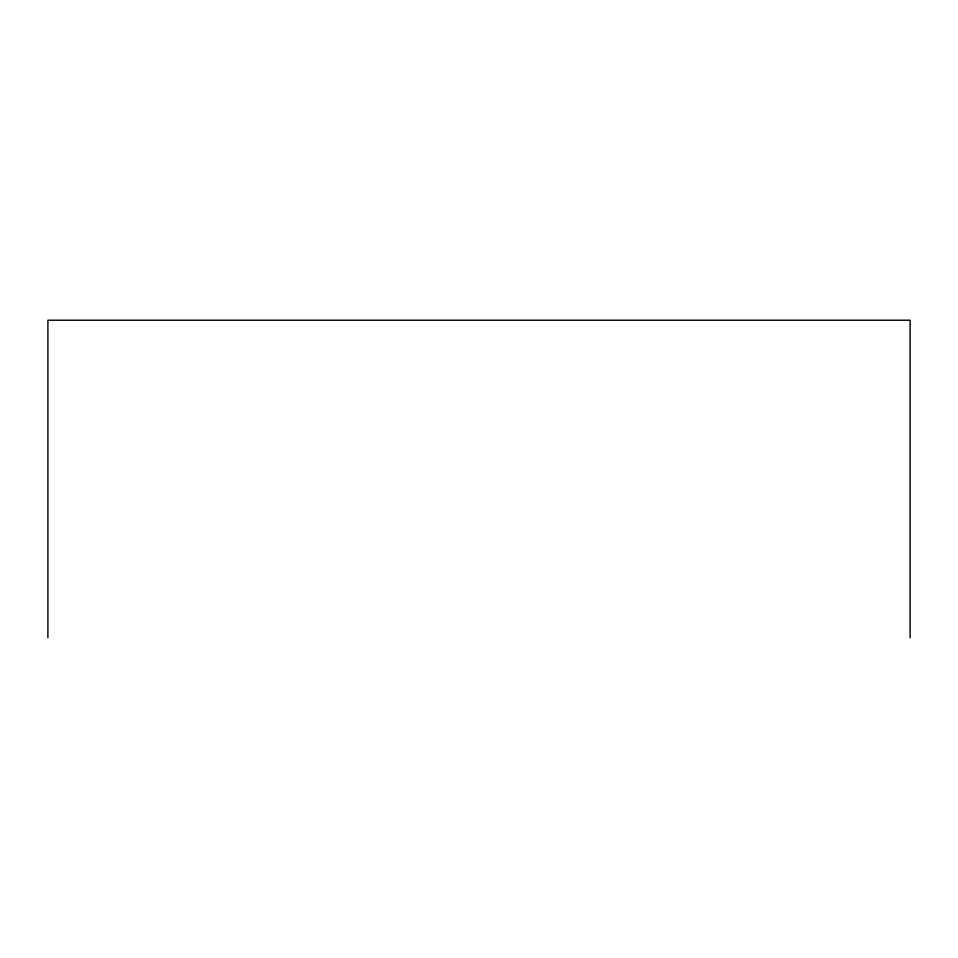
<?xml version="1.0" encoding="UTF-8"?>
<svg xmlns="http://www.w3.org/2000/svg" width="958" height="958" viewBox="0 0 958 958"><rect width="100%" height="100%" fill="white"/><g stroke="black" fill="none" stroke-linecap="round" stroke-linejoin="round"><path stroke-width="1.44" d="M910.1 637.777L910.1 320.223L47.9 320.223L47.9 637.777"/></g></svg>
